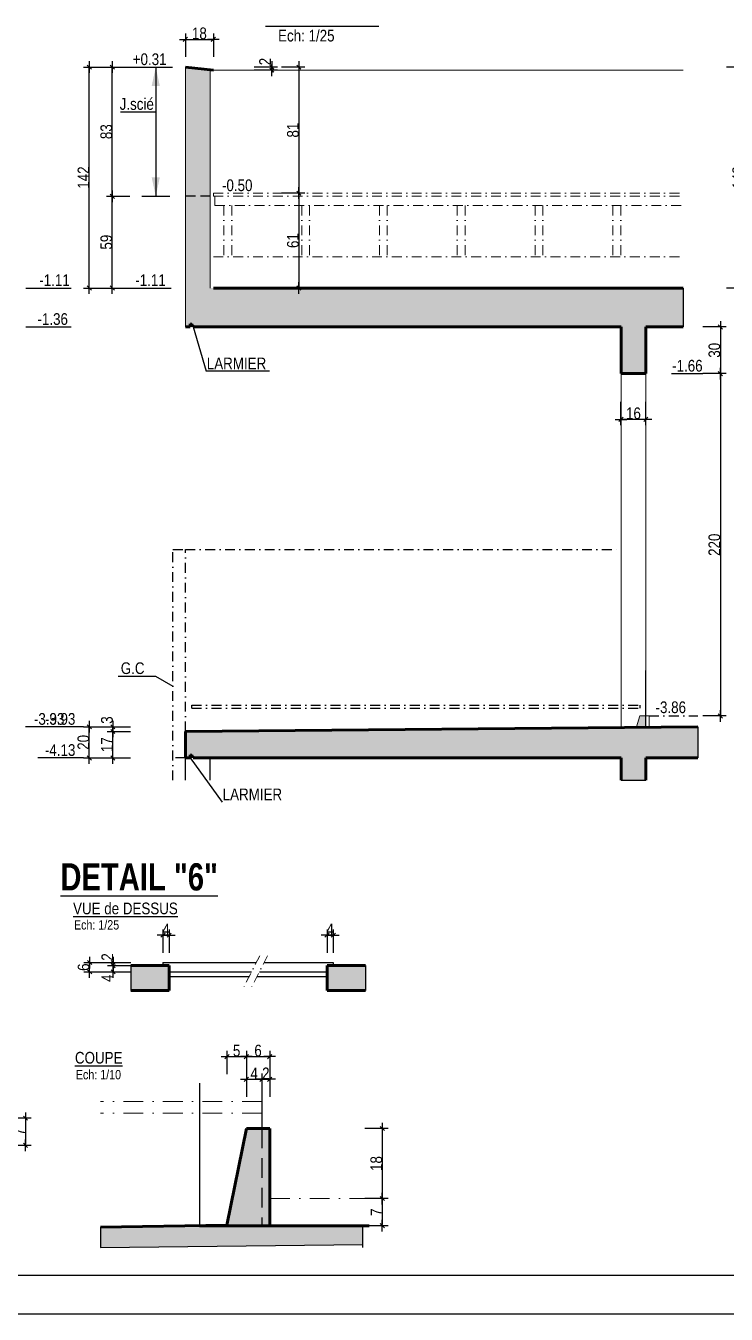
# Model space of a CAD drawing. Header units: millimetres. Extents: x 19188 to 26006, y -37354 to 0.
# Drawn here: x 23935 to 24836, y -37354 to -35698 of the extents above; entities that cross this region are included whole.
import ezdxf
from ezdxf.enums import TextEntityAlignment as Align

# ---------------------------------------------------------------- set-up
doc = ezdxf.new("R2010")
doc.units = ezdxf.units.MM
doc.linetypes.add('CACHEX2', pattern=[19.05, 12.7, -6.35])
doc.linetypes.add('TIRETPTX2', pattern=[50.8, 25.4, -12.7, 0, -12.7])
for name, color, linetype in [('01-Cad  2', 1, 'Continuous'), ('01_cote_gen', 4, 'Continuous'), ('01_linteaux', 2, 'Continuous'), ('01_murs_sup', 2, 'CACHEX2'), ('01_poch_BN', 9, 'Continuous'), ('01_poch_murs', 253, 'Continuous'), ('01_texte', 230, 'Continuous'), ('AA_COTES', 2, 'Continuous')]:
    doc.layers.add(name, color=color, linetype=linetype)
doc.layers.add('01_murs_coup', color=5, linetype='Continuous', lineweight=60)
doc.layers.add('01_tram_axes', color=2, linetype='TIRETPTX2', lineweight=9)
doc.styles.add('ARIAL NA', font='ARIALN.TTF')
doc.styles.add('impact', font='impact.ttf')
doc.styles.add('STYLE2', font='ARIALN.TTF')
doc.dimstyles.new('JB10', dxfattribs={"dimscale": 0.1, "dimtxt": 150, "dimasz": 15, "dimexe": 0.1, "dimexo": 0.1, "dimgap": 0.09, "dimtad": 1, "dimdec": 1, "dimlfac": 0.2, "dimdsep": 46, "dimtxsty": 'STYLE2', "dimblk1": 'BOND_G', "dimblk2": 'BOND_D', "dimsah": 1, "dimcen": 1.5, "dimdle": 0.01, "dimse1": 1, "dimse2": 1, "dimclrd": 4, "dimclre": 2, "dimclrt": 6, "dimazin": 2, "dimtfac": 2.333333, "dimtdec": 1, "dimtix": 1, "dimtmove": 2, "dimatfit": 3, "dimldrblk": 'BOND_G', "dimfxl": 1, "dimtolj": 1, "dimtzin": 0, "dimarcsym": 0})
doc.dimstyles.new('JB25', dxfattribs={"dimscale": 0.1, "dimtxt": 150, "dimasz": 15, "dimexe": 0.1, "dimexo": 0.1, "dimgap": 0.09, "dimtad": 1, "dimdec": 1, "dimlfac": 0.5, "dimdsep": 46, "dimtxsty": 'STYLE2', "dimblk1": 'BOND_G', "dimblk2": 'BOND_D', "dimsah": 1, "dimcen": 1.5, "dimdle": 0.01, "dimse1": 1, "dimse2": 1, "dimclrd": 4, "dimclre": 2, "dimclrt": 6, "dimazin": 2, "dimtfac": 2.333333, "dimtdec": 1, "dimtix": 1, "dimtmove": 2, "dimatfit": 3, "dimldrblk": 'BOND_G', "dimfxl": 1, "dimtolj": 1, "dimtzin": 0, "dimarcsym": 0})

# ---------------------------------------------------------------- blocks, each defined once
blk = doc.blocks.new('BOND_G')
at = {"layer": 'AA_COTES', "color": 0}
for p, q in [((0, -5), (0, 15)), ((5, 0), (-5, 0)), ((1.8, 1.8), (-1.8, -1.8))]:
    blk.add_line(p, q, dxfattribs=at)
blk = doc.blocks.new('BOND_D')
at = {"layer": 'AA_COTES', "color": 0}
for p, q in [((5, 0), (-5, 0)), ((-1.8, -1.8), (1.8, 1.8)), ((0, 5), (0, -15))]:
    blk.add_line(p, q, dxfattribs=at)
blk = doc.blocks.new('*D3401')
at = {"layer": '01_cote_gen', "color": 4, "lineweight": -2, "ltscale": 0.1, "transparency": 16777216}
blk.add_line((24047.3, -36637.4), (24047.3, -36606.4), dxfattribs=at)
at = {"layer": 'Defpoints', "color": 0, "ltscale": 0.1, "transparency": 16777216}
for p in [(24047.3, -36604.9), (24112.6, -36604.9), (24112.6, -36638.9)]:
    blk.add_point(p, dxfattribs=at)
at = {"layer": '01_cote_gen', "color": 4, "lineweight": -2, "ltscale": 0.1, "transparency": 16777216, "xscale": 1.5, "yscale": 1.5, "zscale": 1.5}
for name, p, rotation in [('BOND_D', (24047.3, -36604.9), 90), ('BOND_G', (24047.3, -36638.9), 270)]:
    blk.add_blockref(name, p, dxfattribs=dict(at, rotation=rotation))
at = {"layer": '01_cote_gen', "color": 6, "ltscale": 0.1, "transparency": 16777216, "insert": (24039.7, -36621.9), "char_height": 15, "attachment_point": 5, "rotation": 90, "style": 'STYLE2'}
blk.add_mtext('\\A1;17', dxfattribs=at)
blk = doc.blocks.new('*D3402')
at = {"layer": '01_cote_gen', "color": 4, "lineweight": -2, "ltscale": 0.1, "transparency": 16777216}
blk.add_line((24047.3, -36603.4), (24047.3, -36600.4), dxfattribs=at)
at = {"layer": 'Defpoints', "color": 0, "ltscale": 0.1, "transparency": 16777216}
for p in [(24047.3, -36598.9), (24564.8, -36598.9), (24069.8, -36604.9)]:
    blk.add_point(p, dxfattribs=at)
at = {"layer": '01_cote_gen', "color": 4, "lineweight": -2, "ltscale": 0.1, "transparency": 16777216, "xscale": 1.5, "yscale": 1.5, "zscale": 1.5}
for name, p, rotation in [('BOND_D', (24047.3, -36598.9), 90), ('BOND_G', (24047.3, -36604.9), 270)]:
    blk.add_blockref(name, p, dxfattribs=dict(at, rotation=rotation))
at = {"layer": '01_cote_gen', "color": 6, "ltscale": 0.1, "transparency": 16777216, "insert": (24039.7, -36590.2), "char_height": 15, "attachment_point": 5, "rotation": 90, "style": 'STYLE2'}
blk.add_mtext('\\A1;3', dxfattribs=at)
blk = doc.blocks.new('*D3403')
at = {"layer": '01_cote_gen', "color": 4, "lineweight": -2, "ltscale": 0.1, "transparency": 16777216}
blk.add_line((24017, -36637.4), (24017, -36600.4), dxfattribs=at)
at = {"layer": 'Defpoints', "color": 0, "ltscale": 0.1, "transparency": 16777216}
for p in [(24017, -36598.9), (24069.8, -36598.9), (24069.8, -36638.9)]:
    blk.add_point(p, dxfattribs=at)
at = {"layer": '01_cote_gen', "color": 4, "lineweight": -2, "ltscale": 0.1, "transparency": 16777216, "xscale": 1.5, "yscale": 1.5, "zscale": 1.5}
for name, p, rotation in [('BOND_D', (24017, -36598.9), 90), ('BOND_G', (24017, -36638.9), 270)]:
    blk.add_blockref(name, p, dxfattribs=dict(at, rotation=rotation))
at = {"layer": '01_cote_gen', "color": 6, "ltscale": 0.1, "transparency": 16777216, "insert": (24009.4, -36618.9), "char_height": 15, "attachment_point": 5, "rotation": 90, "style": 'STYLE2'}
blk.add_mtext('\\A1;20', dxfattribs=at)
blk = doc.blocks.new('*D3410')
at = {"layer": '01_cote_gen', "color": 4, "lineweight": -2, "ltscale": 0.1, "transparency": 16777216}
blk.add_line((24731, -36203.7), (24702, -36203.7), dxfattribs=at)
at = {"layer": 'Defpoints', "color": 0, "ltscale": 0.1, "transparency": 16777216}
for p in [(24700.5, -36203.7), (24700.5, -36220.6), (24732.5, -36220.6)]:
    blk.add_point(p, dxfattribs=at)
at = {"layer": '01_cote_gen', "color": 4, "lineweight": -2, "ltscale": 0.1, "transparency": 16777216, "xscale": 1.5, "yscale": 1.5, "zscale": 1.5, "rotation": 180}
blk.add_blockref('BOND_D', (24700.5, -36203.7), dxfattribs=at)
at = {"layer": '01_cote_gen', "color": 4, "lineweight": -2, "ltscale": 0.1, "transparency": 16777216, "xscale": 1.5, "yscale": 1.5, "zscale": 1.5}
blk.add_blockref('BOND_G', (24732.5, -36203.7), dxfattribs=at)
at = {"layer": '01_cote_gen', "color": 6, "ltscale": 0.1, "transparency": 16777216, "insert": (24716.5, -36196), "char_height": 15, "attachment_point": 5, "style": 'STYLE2'}
blk.add_mtext('\\A1;16', dxfattribs=at)
blk = doc.blocks.new('*D3404')
at = {"layer": '01_cote_gen', "color": 4, "lineweight": -2, "ltscale": 0.1, "transparency": 16777216}
blk.add_line((24046.5, -36033.4), (24046.5, -35918.4), dxfattribs=at)
at = {"layer": 'Defpoints', "color": 0, "ltscale": 0.1, "transparency": 16777216}
for p in [(24046.5, -35916.9), (24154.9, -35916.9), (24174.9, -36034.9)]:
    blk.add_point(p, dxfattribs=at)
at = {"layer": '01_cote_gen', "color": 4, "lineweight": -2, "ltscale": 0.1, "transparency": 16777216, "xscale": 1.5, "yscale": 1.5, "zscale": 1.5}
for name, p, rotation in [('BOND_D', (24046.5, -35916.9), 90), ('BOND_G', (24046.5, -36034.9), 270)]:
    blk.add_blockref(name, p, dxfattribs=dict(at, rotation=rotation))
at = {"layer": '01_cote_gen', "color": 6, "ltscale": 0.1, "transparency": 16777216, "insert": (24038.9, -35975.9), "char_height": 15, "attachment_point": 5, "rotation": 90, "style": 'STYLE2'}
blk.add_mtext('\\A1;59', dxfattribs=at)
blk = doc.blocks.new('*D3405')
at = {"layer": '01_cote_gen', "color": 4, "lineweight": -2, "ltscale": 0.1, "transparency": 16777216}
blk.add_line((24046.5, -35915.4), (24046.5, -35752.4), dxfattribs=at)
at = {"layer": 'Defpoints', "color": 0, "ltscale": 0.1, "transparency": 16777216}
for p in [(24046.5, -35750.9), (24138.9, -35750.9), (24069.4, -35916.9)]:
    blk.add_point(p, dxfattribs=at)
at = {"layer": '01_cote_gen', "color": 4, "lineweight": -2, "ltscale": 0.1, "transparency": 16777216, "xscale": 1.5, "yscale": 1.5, "zscale": 1.5}
for name, p, rotation in [('BOND_D', (24046.5, -35750.9), 90), ('BOND_G', (24046.5, -35916.9), 270)]:
    blk.add_blockref(name, p, dxfattribs=dict(at, rotation=rotation))
at = {"layer": '01_cote_gen', "color": 6, "ltscale": 0.1, "transparency": 16777216, "insert": (24038.9, -35833.9), "char_height": 15, "attachment_point": 5, "rotation": 90, "style": 'STYLE2'}
blk.add_mtext('\\A1;83', dxfattribs=at)
blk = doc.blocks.new('*D3406')
at = {"layer": '01_cote_gen', "color": 4, "lineweight": -2, "ltscale": 0.1, "transparency": 16777216}
blk.add_line((24858.8, -35752.4), (24858.8, -36033.4), dxfattribs=at)
at = {"layer": 'Defpoints', "color": 0, "ltscale": 0.1, "transparency": 16777216}
for p in [(24420.5, -35750.9), (24756.4, -36034.9), (24858.8, -36034.9)]:
    blk.add_point(p, dxfattribs=at)
at = {"layer": '01_cote_gen', "color": 4, "lineweight": -2, "ltscale": 0.1, "transparency": 16777216, "xscale": 1.5, "yscale": 1.5, "zscale": 1.5}
for name, p, rotation in [('BOND_G', (24858.8, -35750.9), 90), ('BOND_D', (24858.8, -36034.9), 270)]:
    blk.add_blockref(name, p, dxfattribs=dict(at, rotation=rotation))
at = {"layer": '01_cote_gen', "color": 6, "ltscale": 0.1, "transparency": 16777216, "insert": (24851.2, -35892.9), "char_height": 15, "attachment_point": 5, "rotation": 90, "style": 'STYLE2'}
blk.add_mtext('\\A1;142', dxfattribs=at)
blk = doc.blocks.new('*D3408')
at = {"layer": '01_cote_gen', "color": 4, "lineweight": -2, "ltscale": 0.1, "transparency": 16777216}
blk.add_line((24142, -35715.3), (24175, -35715.3), dxfattribs=at)
at = {"layer": 'Defpoints', "color": 0, "ltscale": 0.1, "transparency": 16777216}
for p in [(24176.5, -35715.3), (24140.5, -35750.9), (24176.5, -35754.9)]:
    blk.add_point(p, dxfattribs=at)
at = {"layer": '01_cote_gen', "color": 4, "lineweight": -2, "ltscale": 0.1, "transparency": 16777216, "xscale": 1.5, "yscale": 1.5, "zscale": 1.5, "rotation": 180}
blk.add_blockref('BOND_G', (24140.5, -35715.3), dxfattribs=at)
at = {"layer": '01_cote_gen', "color": 4, "lineweight": -2, "ltscale": 0.1, "transparency": 16777216, "xscale": 1.5, "yscale": 1.5, "zscale": 1.5}
blk.add_blockref('BOND_D', (24176.5, -35715.3), dxfattribs=at)
at = {"layer": '01_cote_gen', "color": 6, "ltscale": 0.1, "transparency": 16777216, "insert": (24158.5, -35707.6), "char_height": 15, "attachment_point": 5, "style": 'STYLE2'}
blk.add_mtext('\\A1;18', dxfattribs=at)
blk = doc.blocks.new('*D3411')
at = {"layer": '01_cote_gen', "color": 4, "lineweight": -2, "ltscale": 0.1, "transparency": 16777216}
blk.add_line((24286.4, -35752.4), (24286.4, -35911.4), dxfattribs=at)
at = {"layer": 'Defpoints', "color": 0, "ltscale": 0.1, "transparency": 16777216}
for p in [(24143.9, -35750.9), (24286.4, -35912.9), (24783.7, -35912.9)]:
    blk.add_point(p, dxfattribs=at)
at = {"layer": '01_cote_gen', "color": 4, "lineweight": -2, "ltscale": 0.1, "transparency": 16777216, "xscale": 1.5, "yscale": 1.5, "zscale": 1.5}
for name, p, rotation in [('BOND_G', (24286.4, -35750.9), 90), ('BOND_D', (24286.4, -35912.9), 270)]:
    blk.add_blockref(name, p, dxfattribs=dict(at, rotation=rotation))
at = {"layer": '01_cote_gen', "color": 6, "ltscale": 0.1, "transparency": 16777216, "insert": (24278.8, -35831.9), "char_height": 15, "attachment_point": 5, "rotation": 90, "style": 'STYLE2'}
blk.add_mtext('\\A1;81', dxfattribs=at)
blk = doc.blocks.new('*D3412')
at = {"layer": '01_cote_gen', "color": 4, "lineweight": -2, "ltscale": 0.1, "transparency": 16777216}
blk.add_line((24286.4, -35914.4), (24286.4, -36033.4), dxfattribs=at)
at = {"layer": 'Defpoints', "color": 0, "ltscale": 0.1, "transparency": 16777216}
for p in [(24267.3, -35912.9), (24270.6, -36034.9), (24286.4, -36034.9)]:
    blk.add_point(p, dxfattribs=at)
at = {"layer": '01_cote_gen', "color": 4, "lineweight": -2, "ltscale": 0.1, "transparency": 16777216, "xscale": 1.5, "yscale": 1.5, "zscale": 1.5}
for name, p, rotation in [('BOND_G', (24286.4, -35912.9), 90), ('BOND_D', (24286.4, -36034.9), 270)]:
    blk.add_blockref(name, p, dxfattribs=dict(at, rotation=rotation))
at = {"layer": '01_cote_gen', "color": 6, "ltscale": 0.1, "transparency": 16777216, "insert": (24278.8, -35973.9), "char_height": 15, "attachment_point": 5, "rotation": 90, "style": 'STYLE2'}
blk.add_mtext('\\A1;61', dxfattribs=at)
blk = doc.blocks.new('*D3409')
at = {"layer": '01_cote_gen', "color": 4, "lineweight": -2, "ltscale": 0.1, "transparency": 16777216}
blk.add_line((24017, -36033.4), (24017, -35752.4), dxfattribs=at)
at = {"layer": 'Defpoints', "color": 0, "ltscale": 0.1, "transparency": 16777216}
for p in [(24017, -35750.9), (24069, -35750.9), (24069, -36034.9)]:
    blk.add_point(p, dxfattribs=at)
at = {"layer": '01_cote_gen', "color": 4, "lineweight": -2, "ltscale": 0.1, "transparency": 16777216, "xscale": 1.5, "yscale": 1.5, "zscale": 1.5}
for name, p, rotation in [('BOND_D', (24017, -35750.9), 90), ('BOND_G', (24017, -36034.9), 270)]:
    blk.add_blockref(name, p, dxfattribs=dict(at, rotation=rotation))
at = {"layer": '01_cote_gen', "color": 6, "ltscale": 0.1, "transparency": 16777216, "insert": (24009.5, -35892.9), "char_height": 15, "attachment_point": 5, "rotation": 90, "style": 'STYLE2'}
blk.add_mtext('\\A1;142', dxfattribs=at)
blk = doc.blocks.new('*D3413')
at = {"layer": '01_cote_gen', "color": 4, "lineweight": -2, "ltscale": 0.1, "transparency": 16777216}
blk.add_line((24828.3, -36086.4), (24828.3, -36143.4), dxfattribs=at)
at = {"layer": 'Defpoints', "color": 0, "ltscale": 0.1, "transparency": 16777216}
for p in [(24780.3, -36084.9), (24820.8, -36144.9, 9.3), (24828.3, -36144.9)]:
    blk.add_point(p, dxfattribs=at)
at = {"layer": '01_cote_gen', "color": 4, "lineweight": -2, "ltscale": 0.1, "transparency": 16777216, "xscale": 1.5, "yscale": 1.5, "zscale": 1.5}
for name, p, rotation in [('BOND_G', (24828.3, -36084.9), 90), ('BOND_D', (24828.3, -36144.9), 270)]:
    blk.add_blockref(name, p, dxfattribs=dict(at, rotation=rotation))
at = {"layer": '01_cote_gen', "color": 6, "ltscale": 0.1, "transparency": 16777216, "insert": (24820.6, -36114.9), "char_height": 15, "attachment_point": 5, "rotation": 90, "style": 'STYLE2'}
blk.add_mtext('\\A1;30', dxfattribs=at)
blk = doc.blocks.new('*D3415')
at = {"layer": '01_cote_gen', "color": 4, "lineweight": -2, "ltscale": 0.1, "transparency": 16777216}
blk.add_line((24251.6, -35752.4), (24251.6, -35753.4), dxfattribs=at)
at = {"layer": 'Defpoints', "color": 0, "ltscale": 0.1, "transparency": 16777216}
for p in [(24137.6, -35750.9), (24173.6, -35754.9), (24251.6, -35754.9)]:
    blk.add_point(p, dxfattribs=at)
at = {"layer": '01_cote_gen', "color": 4, "lineweight": -2, "ltscale": 0.1, "transparency": 16777216, "xscale": 1.5, "yscale": 1.5, "zscale": 1.5}
for name, p, rotation in [('BOND_G', (24251.6, -35750.9), 90), ('BOND_D', (24251.6, -35754.9), 270)]:
    blk.add_blockref(name, p, dxfattribs=dict(at, rotation=rotation))
at = {"layer": '01_cote_gen', "color": 6, "ltscale": 0.1, "transparency": 16777216, "insert": (24242.9, -35743.8), "char_height": 15, "attachment_point": 5, "rotation": 90, "style": 'STYLE2'}
blk.add_mtext('\\A1;2', dxfattribs=at)
blk = doc.blocks.new('*D3656')
at = {"layer": '01_cote_gen', "color": 4, "lineweight": -2, "ltscale": 0.1, "transparency": 16777216}
blk.add_line((24828.3, -36146.4), (24828.3, -36583.4), dxfattribs=at)
at = {"layer": 'Defpoints', "color": 0, "ltscale": 0.1, "transparency": 16777216}
for p in [(24820.8, -36144.9), (24799.1, -36584.9, 10), (24828.3, -36584.9)]:
    blk.add_point(p, dxfattribs=at)
at = {"layer": '01_cote_gen', "color": 4, "lineweight": -2, "ltscale": 0.1, "transparency": 16777216, "xscale": 1.5, "yscale": 1.5, "zscale": 1.5}
for name, p, rotation in [('BOND_G', (24828.3, -36144.9), 90), ('BOND_D', (24828.3, -36584.9), 270)]:
    blk.add_blockref(name, p, dxfattribs=dict(at, rotation=rotation))
at = {"layer": '01_cote_gen', "color": 6, "ltscale": 0.1, "transparency": 16777216, "insert": (24820.6, -36364.9), "char_height": 15, "attachment_point": 5, "rotation": 90, "style": 'STYLE2'}
blk.add_mtext('\\A1;220', dxfattribs=at)
blk = doc.blocks.new('*D3670')
at = {"layer": '01_cote_gen', "color": 4, "lineweight": -2, "transparency": 16777216}
blk.add_line((23934.9, -37103.5), (23934.9, -37135.5), dxfattribs=at)
at = {"layer": 'Defpoints', "color": 0, "transparency": 16777216}
for p in [(23790.2, -37102), (23809.1, -37137), (23934.9, -37137)]:
    blk.add_point(p, dxfattribs=at)
at = {"layer": '01_cote_gen', "color": 4, "lineweight": -2, "transparency": 16777216, "xscale": 1.5, "yscale": 1.5, "zscale": 1.5}
for name, p, rotation in [('BOND_G', (23934.9, -37102), 90), ('BOND_D', (23934.9, -37137), 270)]:
    blk.add_blockref(name, p, dxfattribs=dict(at, rotation=rotation))
at = {"layer": '01_cote_gen', "color": 6, "transparency": 16777216, "insert": (23927.4, -37119.5), "char_height": 15, "attachment_point": 5, "rotation": 90, "style": 'STYLE2'}
blk.add_mtext('\\A1;7', dxfattribs=at)
blk = doc.blocks.new('*D3684')
at = {"layer": '01_cote_gen', "color": 4, "lineweight": -2, "transparency": 16777216}
blk.add_line((24220.4, -37022.9), (24247.4, -37022.9), dxfattribs=at)
at = {"layer": 'Defpoints', "color": 0, "transparency": 16777216}
for p in [(24248.9, -37022.9), (24218.9, -37115.3), (24248.9, -37115.3)]:
    blk.add_point(p, dxfattribs=at)
at = {"layer": '01_cote_gen', "color": 4, "lineweight": -2, "transparency": 16777216, "xscale": 1.5, "yscale": 1.5, "zscale": 1.5, "rotation": 180}
blk.add_blockref('BOND_G', (24218.9, -37022.9), dxfattribs=at)
at = {"layer": '01_cote_gen', "color": 4, "lineweight": -2, "transparency": 16777216, "xscale": 1.5, "yscale": 1.5, "zscale": 1.5}
blk.add_blockref('BOND_D', (24248.9, -37022.9), dxfattribs=at)
at = {"layer": '01_cote_gen', "color": 6, "transparency": 16777216, "insert": (24233.9, -37015.2), "char_height": 15, "attachment_point": 5, "style": 'STYLE2'}
blk.add_mtext('\\A1;6', dxfattribs=at)
blk = doc.blocks.new('*D3685')
at = {"layer": '01_cote_gen', "color": 4, "lineweight": -2, "transparency": 16777216}
blk.add_line((24220.4, -37052), (24237.4, -37052), dxfattribs=at)
at = {"layer": 'Defpoints', "color": 0, "transparency": 16777216}
for p in [(24218.9, -37045.4), (24238.9, -37052), (24238.9, -37057)]:
    blk.add_point(p, dxfattribs=at)
at = {"layer": '01_cote_gen', "color": 4, "lineweight": -2, "transparency": 16777216, "xscale": 1.5, "yscale": 1.5, "zscale": 1.5, "rotation": 180}
blk.add_blockref('BOND_G', (24218.9, -37052), dxfattribs=at)
at = {"layer": '01_cote_gen', "color": 4, "lineweight": -2, "transparency": 16777216, "xscale": 1.5, "yscale": 1.5, "zscale": 1.5}
blk.add_blockref('BOND_D', (24238.9, -37052), dxfattribs=at)
at = {"layer": '01_cote_gen', "color": 6, "transparency": 16777216, "insert": (24228.9, -37044.4), "char_height": 15, "attachment_point": 5, "style": 'STYLE2'}
blk.add_mtext('\\A1;4', dxfattribs=at)
blk = doc.blocks.new('*D3667')
at = {"layer": '01_cote_gen', "color": 4, "lineweight": -2, "transparency": 16777216}
blk.add_line((24240.4, -37052), (24247.4, -37052), dxfattribs=at)
at = {"layer": 'Defpoints', "color": 0, "transparency": 16777216}
for p in [(24248.9, -37048), (24238.9, -37062.1), (24248.9, -37052)]:
    blk.add_point(p, dxfattribs=at)
at = {"layer": '01_cote_gen', "color": 4, "lineweight": -2, "transparency": 16777216, "xscale": 1.5, "yscale": 1.5, "zscale": 1.5, "rotation": 180}
blk.add_blockref('BOND_G', (24238.9, -37052), dxfattribs=at)
at = {"layer": '01_cote_gen', "color": 4, "lineweight": -2, "transparency": 16777216, "xscale": 1.5, "yscale": 1.5, "zscale": 1.5}
blk.add_blockref('BOND_D', (24248.9, -37052), dxfattribs=at)
at = {"layer": '01_cote_gen', "color": 6, "transparency": 16777216, "insert": (24243.9, -37044.4), "char_height": 15, "attachment_point": 5, "style": 'STYLE2'}
blk.add_mtext('\\A1;2', dxfattribs=at)
blk = doc.blocks.new('*D3686')
at = {"layer": '01_cote_gen', "color": 4, "lineweight": -2, "transparency": 16777216}
blk.add_line((24393.6, -37206.8), (24393.6, -37238.8), dxfattribs=at)
at = {"layer": 'Defpoints', "color": 0, "transparency": 16777216}
for p in [(24248.9, -37205.3), (24267.8, -37240.3), (24393.6, -37240.3)]:
    blk.add_point(p, dxfattribs=at)
at = {"layer": '01_cote_gen', "color": 4, "lineweight": -2, "transparency": 16777216, "xscale": 1.5, "yscale": 1.5, "zscale": 1.5}
for name, p, rotation in [('BOND_G', (24393.6, -37205.3), 90), ('BOND_D', (24393.6, -37240.3), 270)]:
    blk.add_blockref(name, p, dxfattribs=dict(at, rotation=rotation))
at = {"layer": '01_cote_gen', "color": 6, "transparency": 16777216, "insert": (24386.1, -37222.8), "char_height": 15, "attachment_point": 5, "rotation": 90, "style": 'STYLE2'}
blk.add_mtext('\\A1;7', dxfattribs=at)
blk = doc.blocks.new('*D3687')
at = {"layer": '01_cote_gen', "color": 4, "lineweight": -2, "transparency": 16777216}
blk.add_line((24195.5, -37022.9), (24217.4, -37022.9), dxfattribs=at)
at = {"layer": 'Defpoints', "color": 0, "transparency": 16777216}
for p in [(24218.9, -37022.9), (24218.9, -37115.3), (24194, -37239.6)]:
    blk.add_point(p, dxfattribs=at)
at = {"layer": '01_cote_gen', "color": 4, "lineweight": -2, "transparency": 16777216, "xscale": 1.5, "yscale": 1.5, "zscale": 1.5, "rotation": 180}
blk.add_blockref('BOND_G', (24194, -37022.9), dxfattribs=at)
at = {"layer": '01_cote_gen', "color": 4, "lineweight": -2, "transparency": 16777216, "xscale": 1.5, "yscale": 1.5, "zscale": 1.5}
blk.add_blockref('BOND_D', (24218.9, -37022.9), dxfattribs=at)
at = {"layer": '01_cote_gen', "color": 6, "transparency": 16777216, "insert": (24206.4, -37015.3), "char_height": 15, "attachment_point": 5, "style": 'STYLE2'}
blk.add_mtext('\\A1;5', dxfattribs=at)
blk = doc.blocks.new('*D3688')
at = {"layer": '01_cote_gen', "color": 4, "lineweight": -2, "transparency": 16777216}
blk.add_line((24047.7, -36912.4), (24047.7, -36907.4), dxfattribs=at)
at = {"layer": 'Defpoints', "color": 0, "transparency": 16777216}
for p in [(24047.7, -36905.9), (24119.7, -36905.9), (24135.6, -36913.9)]:
    blk.add_point(p, dxfattribs=at)
at = {"layer": '01_cote_gen', "color": 4, "lineweight": -2, "transparency": 16777216, "xscale": 1.5, "yscale": 1.5, "zscale": 1.5}
for name, p, rotation in [('BOND_D', (24047.7, -36905.9), 90), ('BOND_G', (24047.7, -36913.9), 270)]:
    blk.add_blockref(name, p, dxfattribs=dict(at, rotation=rotation))
at = {"layer": '01_cote_gen', "color": 6, "transparency": 16777216, "insert": (24040.1, -36922.1), "char_height": 15, "attachment_point": 5, "rotation": 90, "style": 'STYLE2'}
blk.add_mtext('\\A1;4', dxfattribs=at)
blk = doc.blocks.new('*D3668')
at = {"layer": '01_cote_gen', "color": 4, "lineweight": -2, "transparency": 16777216}
blk.add_line((24017.4, -36912.4), (24017.4, -36903.4), dxfattribs=at)
at = {"layer": 'Defpoints', "color": 0, "transparency": 16777216}
for p in [(24017.4, -36901.9), (24059.3, -36913.9), (24060.2, -36901.9)]:
    blk.add_point(p, dxfattribs=at)
at = {"layer": '01_cote_gen', "color": 4, "lineweight": -2, "transparency": 16777216, "xscale": 1.5, "yscale": 1.5, "zscale": 1.5}
for name, p, rotation in [('BOND_D', (24017.4, -36901.9), 90), ('BOND_G', (24017.4, -36913.9), 270)]:
    blk.add_blockref(name, p, dxfattribs=dict(at, rotation=rotation))
at = {"layer": '01_cote_gen', "color": 6, "transparency": 16777216, "insert": (24009.7, -36907.9), "char_height": 15, "attachment_point": 5, "rotation": 90, "style": 'STYLE2'}
blk.add_mtext('\\A1;6', dxfattribs=at)
blk = doc.blocks.new('*D3669')
at = {"layer": '01_cote_gen', "color": 4, "lineweight": -2, "transparency": 16777216}
blk.add_line((24047.7, -36904.4), (24047.7, -36903.4), dxfattribs=at)
at = {"layer": 'Defpoints', "color": 0, "transparency": 16777216}
for p in [(24039.9, -36901.9), (24040.2, -36905.9), (24047.7, -36901.9)]:
    blk.add_point(p, dxfattribs=at)
at = {"layer": '01_cote_gen', "color": 4, "lineweight": -2, "transparency": 16777216, "xscale": 1.5, "yscale": 1.5, "zscale": 1.5}
for name, p, rotation in [('BOND_D', (24047.7, -36901.9), 90), ('BOND_G', (24047.7, -36905.9), 270)]:
    blk.add_blockref(name, p, dxfattribs=dict(at, rotation=rotation))
at = {"layer": '01_cote_gen', "color": 6, "transparency": 16777216, "insert": (24040.1, -36894.8), "char_height": 15, "attachment_point": 5, "rotation": 90, "style": 'STYLE2'}
blk.add_mtext('\\A1;2', dxfattribs=at)
blk = doc.blocks.new('*D3689')
at = {"layer": '01_cote_gen', "color": 4, "lineweight": -2, "transparency": 16777216}
for p, q in [((24110.2, -36866.8), (24108.7, -36866.8)), ((24119.7, -36866.8), (24111.7, -36866.8)), ((24121.2, -36866.8), (24122.7, -36866.8))]:
    blk.add_line(p, q, dxfattribs=at)
at = {"layer": 'Defpoints', "color": 0, "transparency": 16777216}
for p in [(24111.7, -36866.8), (24111.7, -36901.9), (24119.7, -36905.9)]:
    blk.add_point(p, dxfattribs=at)
at = {"layer": '01_cote_gen', "color": 4, "lineweight": -2, "transparency": 16777216, "xscale": 1.5, "yscale": 1.5, "zscale": 1.5}
blk.add_blockref('BOND_D', (24111.7, -36866.8), dxfattribs=at)
at = {"layer": '01_cote_gen', "color": 4, "lineweight": -2, "transparency": 16777216, "xscale": 1.5, "yscale": 1.5, "zscale": 1.5, "rotation": 180}
blk.add_blockref('BOND_G', (24119.7, -36866.8), dxfattribs=at)
at = {"layer": '01_cote_gen', "color": 6, "transparency": 16777216, "insert": (24115.7, -36859.3), "char_height": 15, "attachment_point": 5, "style": 'STYLE2'}
blk.add_mtext('\\A1;4', dxfattribs=at)
blk = doc.blocks.new('*D3690')
at = {"layer": '01_cote_gen', "color": 4, "lineweight": -2, "transparency": 16777216}
for p, q in [((24321.1, -36866.8), (24319.6, -36866.8)), ((24330.6, -36866.8), (24322.6, -36866.8)), ((24332.1, -36866.8), (24333.6, -36866.8))]:
    blk.add_line(p, q, dxfattribs=at)
at = {"layer": 'Defpoints', "color": 0, "transparency": 16777216}
for p in [(24322.6, -36866.8), (24322.6, -36905.9), (24330.6, -36905.9)]:
    blk.add_point(p, dxfattribs=at)
at = {"layer": '01_cote_gen', "color": 4, "lineweight": -2, "transparency": 16777216, "xscale": 1.5, "yscale": 1.5, "zscale": 1.5}
blk.add_blockref('BOND_D', (24322.6, -36866.8), dxfattribs=at)
at = {"layer": '01_cote_gen', "color": 4, "lineweight": -2, "transparency": 16777216, "xscale": 1.5, "yscale": 1.5, "zscale": 1.5, "rotation": 180}
blk.add_blockref('BOND_G', (24330.6, -36866.8), dxfattribs=at)
at = {"layer": '01_cote_gen', "color": 6, "transparency": 16777216, "insert": (24326.6, -36859.3), "char_height": 15, "attachment_point": 5, "style": 'STYLE2'}
blk.add_mtext('\\A1;4', dxfattribs=at)
blk = doc.blocks.new('*D3691')
at = {"layer": '01_cote_gen', "color": 4, "lineweight": -2, "transparency": 16777216}
blk.add_line((24393.6, -37116.8), (24393.6, -37203.8), dxfattribs=at)
at = {"layer": 'Defpoints', "color": 0, "transparency": 16777216}
for p in [(24248.9, -37115.3), (24285.4, -37205.3), (24393.6, -37205.3)]:
    blk.add_point(p, dxfattribs=at)
at = {"layer": '01_cote_gen', "color": 4, "lineweight": -2, "transparency": 16777216, "xscale": 1.5, "yscale": 1.5, "zscale": 1.5}
for name, p, rotation in [('BOND_G', (24393.6, -37115.3), 90), ('BOND_D', (24393.6, -37205.3), 270)]:
    blk.add_blockref(name, p, dxfattribs=dict(at, rotation=rotation))
at = {"layer": '01_cote_gen', "color": 6, "transparency": 16777216, "insert": (24386, -37160.3), "char_height": 15, "attachment_point": 5, "rotation": 90, "style": 'STYLE2'}
blk.add_mtext('\\A1;18', dxfattribs=at)

msp = doc.modelspace()

# ---------------------------------------------------------------- hatches: boundary and pattern name
at = {"layer": '01_poch_BN', "ltscale": 0.1}
h = msp.add_hatch(color=256, dxfattribs=at)
h.dxf.hatch_style = 1
h.paths.add_polyline_path([(24172.52, -35754.88), (24140.52, -35750.88), (24140.52, -35916.88), (24172.52, -35916.88)])
edge = h.paths.add_edge_path()
edge.add_line((24172.52, -35916.88), (24140.52, -35916.88))
edge.add_line((24140.52, -35916.88), (24140.52, -36084.88))
edge.add_line((24140.52, -36084.88), (24146.52, -36084.88))
edge.add_line((24146.52, -36084.88), (24146.52, -36080.88))
edge.add_arc((24146.52, -36084.88), 4, 0, 90, ccw=False)
edge.add_line((24150.52, -36084.88), (24700.52, -36084.88))
edge.add_line((24700.52, -36084.88), (24700.52, -36144.88))
edge.add_line((24700.52, -36144.88), (24732.52, -36144.88))
edge.add_line((24732.52, -36144.88), (24732.52, -36084.88))
edge.add_line((24732.52, -36084.88), (24780.29, -36084.88))
edge.add_line((24780.29, -36084.88), (24780.29, -36034.88))
edge.add_line((24780.29, -36034.88), (24172.52, -36034.88))
edge.add_line((24172.52, -36034.88), (24172.52, -35916.88))
h = msp.add_hatch(color=256, dxfattribs=at)
h.dxf.hatch_style = 1
h.paths.add_polyline_path([(24799.08, -36598.88), (24140.52, -36604.88), (24140.52, -36638.88), (24146.52, -36638.88), (24146.52, -36634.88, -0.4142136), (24150.52, -36638.88), (24700.52, -36638.88), (24700.52, -36667.67), (24732.52, -36667.67), (24732.52, -36638.88), (24799.08, -36638.88)])
h.paths.add_polyline_path([(24732.52, -36584.88), (24724.52, -36584.88), (24720.32, -36599.6), (24732.52, -36599.49)])
at = {"layer": '01_poch_BN'}
h = msp.add_hatch(color=256, dxfattribs=at)
h.dxf.hatch_style = 1
h.paths.add_polyline_path([(24119.71, -36905.88), (24070.19, -36905.88), (24070.19, -36937.88), (24119.71, -36937.88)])
h.paths.add_polyline_path([(24372.11, -36905.88), (24322.59, -36905.88), (24322.59, -36937.88), (24372.11, -36937.88)])
at = {"layer": '01_poch_BN', "ltscale": 0.1}
h = msp.add_hatch(color=256, dxfattribs=at)
h.dxf.hatch_style = 1
h.paths.add_polyline_path([(24238.86, -37115.35), (24218.86, -37115.35), (24194, -37239.65), (24158.86, -37240.2), (24158.86, -37240.35), (24238.86, -37240.35)])
h.paths.add_polyline_path([(24248.86, -37115.35), (24238.86, -37115.35), (24238.86, -37240.35), (24248.86, -37240.35)])
h.paths.add_polyline_path([(24368.49, -37240.35), (24248.86, -37240.35), (24238.86, -37240.35), (24158.86, -37240.35), (24158.86, -37240.2), (24031.5, -37242.22), (24031.5, -37268.12), (24368.49, -37264.36)])

# ---------------------------------------------------------------- linework, layer by layer
at = {"layer": '01-Cad  2'}
for p, q in [((24956.21, -37304.02), (19237.71, -37304.02)), ((24956.21, -37354.02), (19187.71, -37354.02))]:
    msp.add_line(p, q, dxfattribs=at)
at = {"layer": '01_linteaux', "lineweight": 0}
for p, q in [((24176.52, -35754.88), (24780.29, -35754.88)), ((24700.52, -36144.88, 9.25), (24700.52, -36599.78, 9.25)), ((24732.52, -36144.88, 9.25), (24732.52, -36548.88, 9.25))]:
    msp.add_line(p, q, dxfattribs=at)
at = {"layer": '01_linteaux', "linetype": 'TIRETPTX2', "ltscale": 0.5}
for p, q in [((24124.52, -36370.88), (24140.52, -36370.88)), ((24124.52, -36667.67), (24124.52, -36370.88)), ((24140.52, -36604.88), (24140.52, -36370.88)), ((24140.52, -36370.88), (24700.52, -36370.88, 9.25)), ((24148.68, -36570.88, 9.77), (24724.49, -36570.88, 9.77)), ((24148.68, -36574.88, 9.77), (24148.68, -36570.88, 9.77)), ((24148.68, -36574.88, 9.77), (24724.49, -36574.88, 9.77)), ((24724.5, -36570.88, 9.77), (24724.5, -36574.88, 9.77)), ((24736.52, -36584.88, 9.25), (24799.08, -36584.88, 9.99)), ((24140.52, -36638.88), (24124.52, -36638.88))]:
    msp.add_line(p, q, dxfattribs=at)
at = {"layer": '01_linteaux'}
for p, q in [((24732.52, -36599.49), (24732.52, -36526.73)), ((24140.52, -36667.67), (24140.52, -36638.88)), ((24172.52, -36667.67), (24172.52, -36638.88)), ((24111.71, -36901.88), (24231.66, -36901.88)), ((24111.71, -36901.88), (24111.71, -36905.88)), ((24119.71, -36913.88), (24225.59, -36913.88)), ((24235.73, -36913.88), (24322.59, -36913.88)), ((24241.8, -36901.88), (24330.59, -36901.88)), ((24330.59, -36901.88), (24330.59, -36905.88)), ((24119.71, -36919.88), (24222.56, -36919.88)), ((24232.7, -36919.88), (24322.59, -36919.88)), ((24158.86, -37056.98), (24158.86, -37240.35)), ((24238.86, -37056.98), (24238.86, -37115.35)), ((24248.86, -37240.35), (24238.86, -37240.35))]:
    msp.add_line(p, q, dxfattribs=at)
at = {"layer": '01_linteaux', "linetype": 'CACHEX2', "ltscale": 2}
msp.add_line((24238.86, -37115.35), (24238.86, -37240.35), dxfattribs=at)
at = {"layer": '01_murs_coup'}
for p, q in [((24140.52, -35750.88), (24176.52, -35754.88)), ((24176.52, -36034.88), (24780.29, -36034.88)), ((24140.52, -36084.88), (24146.52, -36084.88)), ((24146.52, -36084.88), (24146.52, -36080.88)), ((24150.52, -36084.88), (24700.52, -36084.88)), ((24700.52, -36084.88, 9.25), (24700.52, -36144.88, 9.25)), ((24732.52, -36084.88, 9.25), (24732.52, -36144.88, 9.25)), ((24732.52, -36084.88), (24780.29, -36084.88)), ((24732.52, -36144.88, 9.25), (24700.52, -36144.88, 9.25)), ((24140.52, -36604.88), (24799.08, -36598.88)), ((24140.52, -36638.88), (24140.52, -36604.88)), ((24146.52, -36638.88), (24146.52, -36634.88)), ((24140.52, -36638.88), (24146.52, -36638.88)), ((24150.52, -36638.88), (24700.52, -36638.88)), ((24700.52, -36667.67), (24700.52, -36638.88)), ((24732.52, -36638.88), (24799.08, -36638.88)), ((24732.52, -36667.67), (24732.52, -36638.88)), ((24119.71, -36905.88), (24070.19, -36905.88)), ((24119.71, -36905.88), (24119.71, -36937.88)), ((24322.59, -36905.88), (24322.59, -36937.88)), ((24372.11, -36905.88), (24322.59, -36905.88)), ((24119.71, -36937.88), (24070.19, -36937.88)), ((24372.11, -36937.88), (24322.59, -36937.88)), ((24218.86, -37115.35), (24194, -37239.65)), ((24248.86, -37115.35), (24218.86, -37115.35)), ((24248.86, -37115.35), (24248.86, -37240.35)), ((24194, -37239.65), (24031.5, -37242.22)), ((24376.68, -37240.35), (24158.86, -37240.35)), ((24376.68, -37240.35), (24248.86, -37240.35))]:
    msp.add_line(p, q, dxfattribs=at)
at = {"layer": '01_murs_coup', "linetype": 'Continuous', "lineweight": 0}
for p, q in [((24140.52, -36084.88), (24140.52, -35750.88)), ((24172.52, -35754.88), (24172.52, -36034.88)), ((24720.5, -36598.97, 9.25), (24724.52, -36584.88, 9.25)), ((24736.52, -36584.88, 9.25), (24724.52, -36584.88, 9.25)), ((24736.52, -36584.88, 9.25), (24736.52, -36598.88, 9.25))]:
    msp.add_line(p, q, dxfattribs=at)
at = {"layer": '01_murs_coup'}
for centre in [(24146.52, -36084.88), (24146.52, -36638.88)]:
    msp.add_arc(centre, 4, 0, 90, dxfattribs=at)
at = {"layer": '01_murs_sup'}
msp.add_line((24172.52, -35916.88), (24140.52, -35916.88), dxfattribs=at)
at = {"layer": '01_poch_BN', "ltscale": 0.1}
for p, q in [((24780.29, -36034.88), (24780.29, -36084.88)), ((24799.08, -36598.88), (24799.08, -36638.88)), ((24700.52, -36667.67), (24732.52, -36667.67)), ((24031.5, -37268.12), (24368.49, -37264.36))]:
    msp.add_line(p, q, dxfattribs=at)
at = {"layer": '01_poch_BN'}
for p, q in [((24372.11, -36905.88), (24372.11, -36937.88)), ((24031.5, -37242.22), (24031.5, -37268.12)), ((24368.49, -37268.12), (24368.49, -37240.35))]:
    msp.add_line(p, q, dxfattribs=at)
at = {"layer": '01_poch_murs'}
msp.add_line((24070.19, -36905.88), (24070.19, -36937.88), dxfattribs=at)
at = {"layer": '01_texte'}
for p, q in [((24243.71, -35698.19), (24389.31, -35698.19)), ((24069.04, -35750.88), (24123.89, -35750.88)), ((24102.41, -35750.88), (24102.41, -35916.88)), ((24102.41, -35808.89), (24057.22, -35808.89)), ((24084.37, -35916.88), (24120.45, -35916.88)), ((23935.51, -36034.88, 9.25), (23993.83, -36034.88, 9.25)), ((24069.04, -36034.88), (24122.18, -36034.88)), ((23935.51, -36084.88, 9.25), (23993.83, -36084.88, 9.25)), ((24150.52, -36084.88), (24167.16, -36141.88)), ((24248.69, -36141.88), (24167.16, -36141.88)), ((24765.37, -36144.88, 9.25), (24805.77, -36144.88, 9.25)), ((24054.25, -36533.73), (24102.02, -36533.73)), ((24102.02, -36533.73), (24124.52, -36546.6)), ((23989.13, -36598.88), (23935.13, -36598.88)), ((24009.54, -36598.88), (23950.71, -36598.88)), ((24009.54, -36638.88), (23950.71, -36638.88)), ((24146.52, -36638.88), (24187.58, -36695.88))]:
    msp.add_line(p, q, dxfattribs=at)
for points in [[(24102.41, -35750.88), (24097.16, -35775.11), (24102.41, -35775.11)], [(24102.41, -35750.88), (24107.66, -35775.11), (24102.41, -35775.11)], [(24102.41, -35916.88), (24097.16, -35892.65), (24102.41, -35892.65)], [(24102.41, -35916.88), (24107.66, -35892.65), (24102.41, -35892.65)]]:
    msp.add_solid(points, dxfattribs=at)
at = {"layer": '01_tram_axes', "ltscale": 0.5}
for p, q in [((24176.52, -35912.88), (24176.52, -35916.88)), ((24176.52, -35912.88), (24780.29, -35912.88)), ((24176.52, -35916.88), (24780.29, -35916.88)), ((24178.52, -35916.88), (24178.52, -35928.88)), ((24178.52, -35928.88), (24780.29, -35928.88)), ((24190.09, -35928.88), (24190.09, -35994.88)), ((24200.09, -35928.88), (24200.09, -35994.88)), ((24290.09, -35928.88), (24290.09, -35994.88)), ((24300.09, -35928.88), (24300.09, -35994.88)), ((24390.09, -35928.88), (24390.09, -35994.88)), ((24400.09, -35928.88), (24400.09, -35994.88)), ((24490.09, -35928.88), (24490.09, -35994.88)), ((24500.09, -35928.88), (24500.09, -35994.88)), ((24590.09, -35928.88), (24590.09, -35994.88)), ((24600.09, -35928.88), (24600.09, -35994.88)), ((24690.09, -35928.88), (24690.09, -35994.88)), ((24700.09, -35928.88), (24700.09, -35994.88)), ((24176.52, -35994.88), (24780.29, -35994.88)), ((24236.07, -36893.15), (24214.73, -36935.36)), ((24246.21, -36893.15), (24224.87, -36935.36))]:
    msp.add_line(p, q, dxfattribs=at)
at = {"layer": '01_tram_axes'}
for p, q in [((24238.86, -37080.35), (24031.5, -37080.35)), ((24238.86, -37095.35), (24031.5, -37095.35)), ((24376.68, -37205.35), (24248.86, -37205.35))]:
    msp.add_line(p, q, dxfattribs=at)
at = {"layer": '01_tram_axes', "ltscale": 2}
msp.add_line((24238.86, -37080.35), (24238.86, -37095.35), dxfattribs=at)

# ---------------------------------------------------------------- texts
at = {"layer": '01_texte'}
for s, height, style, p in [('Ech: 1/25', 15, 'STYLE2', (24259.67, -35717.97)), ('+0.31', 15, 'ARIAL NA', (24072.83, -35748.26)), ('J.scié', 15, 'ARIAL NA', (24056.02, -35805.81)), ('-0.50', 15, 'ARIAL NA', (24187.6, -35910.26)), ('-1.11', 15, 'ARIAL NA', (23952.71, -36032.26, 9.25)), ('-1.11', 15, 'ARIAL NA', (24076.09, -36032.26)), ('-1.36', 15, 'ARIAL NA', (23950.35, -36082.26, 9.25)), ('LARMIER', 15, 'ARIAL NA', (24168.05, -36139.26)), ('-1.66', 15, 'ARIAL NA', (24766.25, -36142.26, 9.25)), ('G.C', 15, 'STYLE2', (24057.44, -36531.05)), ('-3.86', 15, 'ARIAL NA', (24744.9, -36581.28)), ('-3.93', 15, 'ARIAL NA', (23945.8, -36596.26)), ('-3.93', 15, 'ARIAL NA', (23959.92, -36596.26)), ('-4.13', 15, 'ARIAL NA', (23959.92, -36636.26)), ('LARMIER', 15, 'ARIAL NA', (24188.47, -36693.26)), ('%%UVUE de DESSUS', 15, 'ARIAL NA', (23996.12, -36839.88)), (' Ech: 1/25', 12, 'ARIAL NA', (23993.46, -36859.48)), ('%%UCOUPE', 15, 'ARIAL NA', (23998.53, -37031.81)), (' Ech: 1/10', 12, 'ARIAL NA', (23995.88, -37052.04))]:
    msp.add_text(s, height=height, dxfattribs=dict(at, style=style)).set_placement(p)
at = {"layer": '01_texte', "style": 'impact'}
msp.add_text('%%UDETAIL "6"', height=35, dxfattribs=at).set_placement((24081.03, -36819.8), align=Align.BOTTOM_CENTER)

# ---------------------------------------------------------------- dimensions: what is measured, and where the dimension line sits
at = {"layer": '01_cote_gen', "ltscale": 0.1}
dim = msp.add_linear_dim(base=(24176.52, -35715.26), p1=(24140.52, -35750.88), p2=(24176.52, -35754.88), dimstyle='JB25', dxfattribs=at)
dim.commit()
dim.dimension.update_dxf_attribs({"geometry": '*D3408', "text_midpoint": (24158.52, -35707.59)})
for base, p1, p2, picture, middle in [((24251.57, -35754.88), (24137.6, -35750.88), (24173.6, -35754.88), '*D3415', (24242.88, -35743.79)), ((24047.27, -36598.88), (24069.77, -36604.88), (24564.77, -36598.88), '*D3402', (24039.73, -36590.24))]:
    dim = msp.add_linear_dim(base=base, p1=p1, p2=p2, angle=90, dimstyle='JB25', dxfattribs=at)
    dim.commit()
    dim.dimension.update_dxf_attribs({"geometry": picture, "text_midpoint": middle, "dimtype": 160})
for base, p1, p2, angle, picture, middle in [((24017.04, -35750.88), (24069.04, -36034.88), (24069.04, -35750.88), 90, '*D3409', (24009.5, -35892.88)), ((24046.54, -35750.88), (24069.38, -35916.88), (24138.94, -35750.88), 90, '*D3405', (24038.88, -35833.88)), ((24286.42, -35912.88), (24143.9, -35750.88), (24783.66, -35912.88), 90, '*D3411', (24278.75, -35831.88)), ((24858.79, -36034.88, 9.25), (24420.52, -35750.88, 9.25), (24756.41, -36034.88, 9.25), 90, '*D3406', (24851.25, -35892.88, 9.25)), ((24286.42, -36034.88), (24267.26, -35912.88), (24270.63, -36034.88), 90, '*D3412', (24278.75, -35973.88)), ((24046.54, -35916.88), (24174.94, -36034.88), (24154.94, -35916.88), 90, '*D3404', (24038.88, -35975.88)), ((24828.27, -36144.88), (24780.29, -36084.88), (24820.77, -36144.88, 9.25), 90, '*D3413', (24820.6, -36114.88)), ((24828.27, -36584.88), (24820.77, -36144.88), (24799.08, -36584.88, 9.99), 90, '*D3656', (24820.6, -36364.88)), ((24700.52, -36203.67, 9.25), (24732.52, -36220.56, 9.25), (24700.52, -36220.56, 9.25), 180, '*D3410', (24716.52, -36196, 9.25)), ((24017.04, -36598.88), (24069.77, -36638.88), (24069.77, -36598.88), 90, '*D3403', (24009.38, -36618.88)), ((24047.27, -36604.88), (24112.6, -36638.88), (24112.62, -36604.88), 90, '*D3401', (24039.73, -36621.88))]:
    dim = msp.add_linear_dim(base=base, p1=p1, p2=p2, angle=angle, dimstyle='JB25', dxfattribs=at)
    dim.commit()
    dim.dimension.update_dxf_attribs({"geometry": picture, "text_midpoint": middle})
at = {"layer": '01_cote_gen'}
for base, p1, p2, dimstyle, picture, middle in [((24111.71, -36866.81), (24119.71, -36905.88), (24111.71, -36901.88), 'JB25', '*D3689', (24115.71, -36859.3)), ((24322.59, -36866.81), (24330.59, -36905.88), (24322.59, -36905.88), 'JB25', '*D3690', (24326.59, -36859.3)), ((24218.86, -37022.89), (24194, -37239.65), (24218.86, -37115.35), 'JB10', '*D3687', (24206.43, -37015.26)), ((24248.86, -37022.89), (24218.86, -37115.35), (24248.86, -37115.35), 'JB10', '*D3684', (24233.86, -37015.23)), ((24238.86, -37051.95), (24218.86, -37045.39), (24238.86, -37056.98), 'JB10', '*D3685', (24228.86, -37044.44)), ((24248.86, -37051.95), (24238.86, -37062.1), (24248.86, -37048.05), 'JB10', '*D3667', (24243.86, -37044.41))]:
    dim = msp.add_linear_dim(base=base, p1=p1, p2=p2, dimstyle=dimstyle, dxfattribs=at)
    dim.commit()
    dim.dimension.update_dxf_attribs({"geometry": picture, "text_midpoint": middle})
for base, p1, p2, dimstyle, picture, middle in [((24017.41, -36901.88), (24059.3, -36913.88), (24060.17, -36901.88), 'JB25', '*D3668', (24009.74, -36907.88)), ((23934.94, -37136.99), (23790.17, -37101.99), (23809.08, -37136.99), 'JB10', '*D3670', (23927.43, -37119.49)), ((24393.63, -37205.35), (24248.86, -37115.35), (24285.39, -37205.35), 'JB10', '*D3691', (24385.96, -37160.35)), ((24393.63, -37240.35), (24248.86, -37205.35), (24267.77, -37240.35), 'JB10', '*D3686', (24386.12, -37222.85))]:
    dim = msp.add_linear_dim(base=base, p1=p1, p2=p2, angle=90, dimstyle=dimstyle, dxfattribs=at)
    dim.commit()
    dim.dimension.update_dxf_attribs({"geometry": picture, "text_midpoint": middle})
for base, p1, p2, picture, middle in [((24047.65, -36901.88), (24040.15, -36905.88), (24039.91, -36901.88), '*D3669', (24040.11, -36894.81)), ((24047.65, -36905.88), (24135.55, -36913.88), (24119.71, -36905.88), '*D3688', (24040.14, -36922.05))]:
    dim = msp.add_linear_dim(base=base, p1=p1, p2=p2, angle=90, dimstyle='JB25', dxfattribs=at)
    dim.commit()
    dim.dimension.update_dxf_attribs({"geometry": picture, "text_midpoint": middle, "dimtype": 160})

doc.saveas('drawing.dxf')
